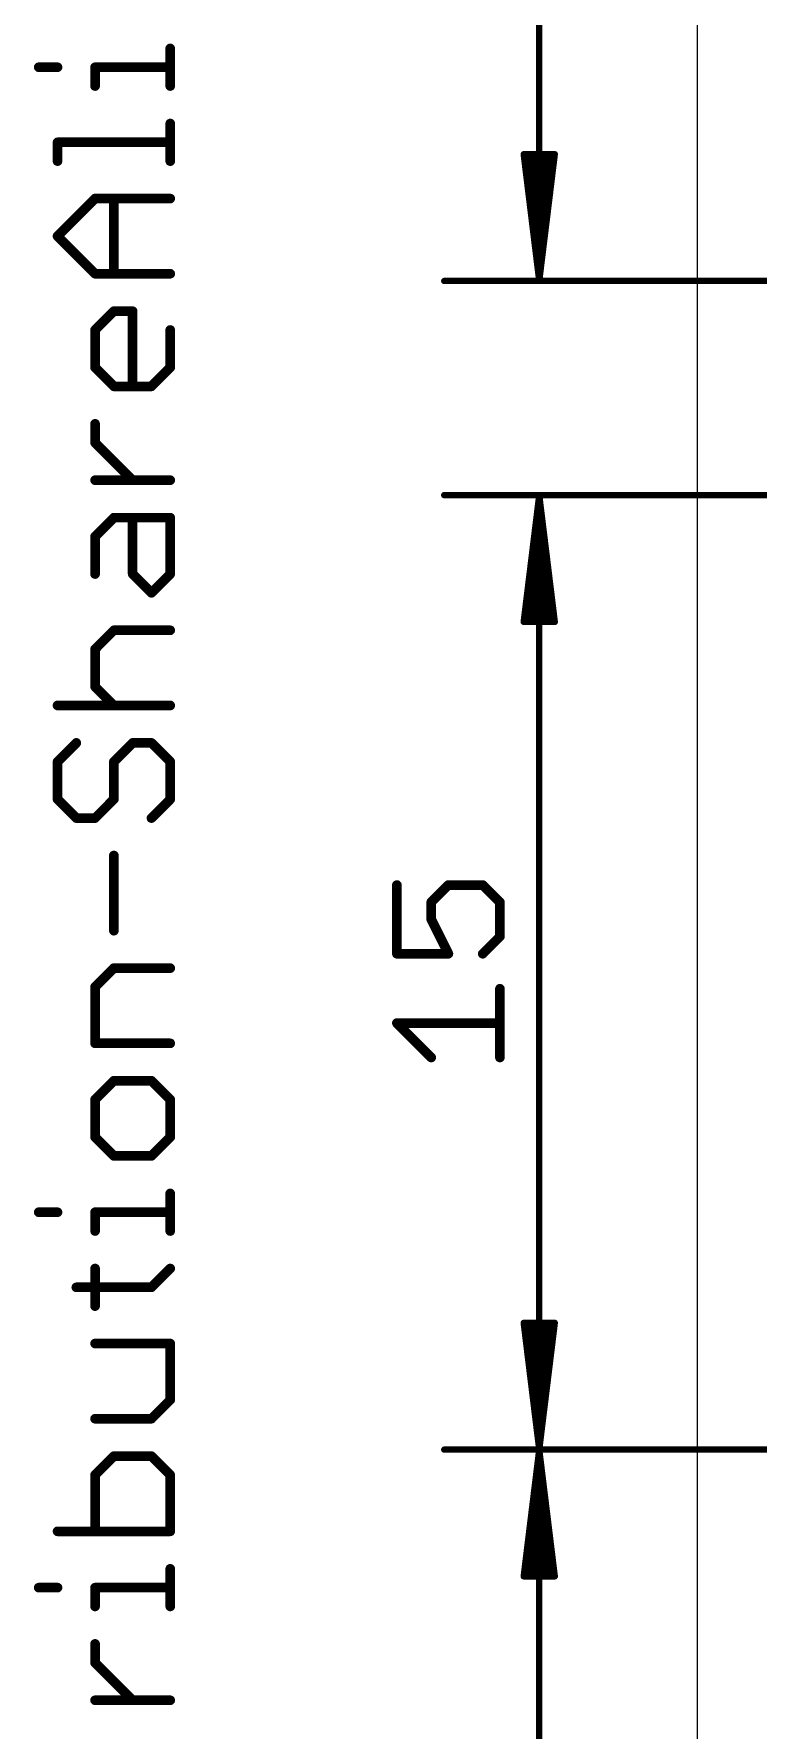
# Model space of a CAD drawing. Extents: x -10 to 70, y -21 to 116.
# Drawn here: x -10.48 to 0.96, y 20.26 to 47.03 of the extents above; entities that cross this region are included whole.
import ezdxf

# ---------------------------------------------------------------- set-up
doc = ezdxf.new("R2010")
doc.units = 0
doc.layers.add('20', color=7, linetype='CONTINUOUS')
doc.layers.add('47', color=253, linetype='CONTINUOUS')

msp = doc.modelspace()

# ---------------------------------------------------------------- linework, layer by layer
at = {"layer": '20'}
msp.add_line((0, 0), (0, 50), dxfattribs=at)
at = {"layer": '47'}
for points, const_width in [([(-2.5, 43.13), (-2.5, 55.33)], 0.1), ([(-8.3262, 46.2064), (-8.3262, 46.7996)], 0.1524), ([(-10.4023, 46.503), (-10.1057, 46.503)], 0.1524), ([(-9.5125, 46.2064), (-9.5125, 46.503)], 0.1524), ([(-9.5125, 46.503), (-8.3262, 46.503)], 0.1524), ([(-8.3262, 45.0215), (-8.3262, 45.6146)], 0.1524), ([(-10.1057, 45.0215), (-10.1057, 45.318)], 0.1524), ([(-10.1057, 45.318), (-8.3262, 45.318)], 0.1524), ([(-2.5, 43.13), (-2.7456, 45.13)], 0.1), ([(-2.7456, 45.13), (-2.2544, 45.13)], 0.1), ([(-2.5, 43.13), (-2.7, 45.13)], 0.1), ([(-2.5, 43.13), (-2.6, 45.13)], 0.1), ([(-2.2544, 45.13), (-2.5, 43.13)], 0.1), ([(-2.4, 45.13), (-2.5, 43.13)], 0.1), ([(-2.3, 45.13), (-2.5, 43.13)], 0.1), ([(-10.1057, 43.8371), (-9.5125, 44.4303)], 0.1524), ([(-9.5125, 44.4303), (-8.3262, 44.4303)], 0.1524), ([(-9.216, 43.244), (-9.216, 44.4303)], 0.1524), ([(-9.5125, 43.244), (-10.1057, 43.8371)], 0.1524), ([(-8.3262, 43.244), (-9.5125, 43.244)], 0.1524), ([(6.1995, 43.13), (-4, 43.13)], 0.1), ([(-9.5125, 42.3562), (-9.216, 42.6528)], 0.1524), ([(-9.216, 42.6528), (-8.9194, 42.6528)], 0.1524), ([(-8.9194, 42.6528), (-8.9194, 41.4665)], 0.1524), ([(-9.5125, 41.7631), (-9.5125, 42.3562)], 0.1524), ([(-8.3262, 42.3562), (-8.3262, 41.7631)], 0.1524), ([(-9.216, 41.4665), (-9.5125, 41.7631)], 0.1524), ([(-8.3262, 41.7631), (-8.6228, 41.4665)], 0.1524), ([(-8.6228, 41.4665), (-9.216, 41.4665)], 0.1524), ([(-9.5125, 40.5784), (-9.5125, 40.875)], 0.1524), ([(-8.9194, 39.9853), (-9.5125, 40.5784)], 0.1524), ([(-8.3262, 39.9853), (-9.5125, 39.9853)], 0.1524), ([(25.2615, 39.7495), (-4, 39.7495)], 0.1), ([(-2.5, 39.7495), (-2.7456, 37.7495)], 0.1), ([(-2.5, 39.7495), (-2.7, 37.7495)], 0.1), ([(-2.5, 39.7495), (-2.6, 37.7495)], 0.1), ([(-2.5, 39.7495), (-2.5, 24.685)], 0.1), ([(-2.2544, 37.7495), (-2.5, 39.7495)], 0.1), ([(-2.4, 37.7495), (-2.5, 39.7495)], 0.1), ([(-2.3, 37.7495), (-2.5, 39.7495)], 0.1), ([(-9.5125, 39.0975), (-9.216, 39.3941)], 0.1524), ([(-9.216, 39.3941), (-8.3262, 39.3941)], 0.1524), ([(-8.9194, 38.5044), (-8.9194, 39.3941)], 0.1524), ([(-8.3262, 39.3941), (-8.3262, 38.5044)], 0.1524), ([(-9.5125, 38.5044), (-9.5125, 39.0975)], 0.1524), ([(-8.6228, 38.2078), (-8.9194, 38.5044)], 0.1524), ([(-8.3262, 38.5044), (-8.6228, 38.2078)], 0.1524), ([(-2.7456, 37.7495), (-2.2544, 37.7495)], 0.1), ([(-9.5125, 37.32), (-9.216, 37.6166)], 0.1524), ([(-9.216, 37.6166), (-8.3262, 37.6166)], 0.1524), ([(-9.5125, 36.7269), (-9.5125, 37.32)], 0.1524), ([(-9.216, 36.4303), (-9.5125, 36.7269)], 0.1524), ([(-10.1057, 36.4303), (-8.3262, 36.4303)], 0.1524), ([(-9.8091, 35.8391), (-10.1057, 35.5426)], 0.1524), ([(-9.216, 35.5426), (-8.9194, 35.8391)], 0.1524), ([(-8.9194, 35.8391), (-8.6228, 35.8391)], 0.1524), ([(-8.6228, 35.8391), (-8.3262, 35.5426)], 0.1524), ([(-10.1057, 35.5426), (-10.1057, 34.9494)], 0.1524), ([(-9.216, 34.9494), (-9.216, 35.5426)], 0.1524), ([(-8.3262, 35.5426), (-8.3262, 34.9494)], 0.1524), ([(-10.1057, 34.9494), (-9.8091, 34.6528)], 0.1524), ([(-9.5125, 34.6528), (-9.216, 34.9494)], 0.1524), ([(-8.3262, 34.9494), (-8.6228, 34.6528)], 0.1524), ([(-9.8091, 34.6528), (-9.5125, 34.6528)], 0.1524), ([(-9.216, 32.8753), (-9.216, 34.0617)], 0.1524), ([(-4.7477, 33.5961), (-4.7477, 32.5114)], 0.1524), ([(-4.2054, 33.3249), (-3.9342, 33.5961)], 0.1524), ([(-3.9342, 33.5961), (-3.3919, 33.5961)], 0.1524), ([(-3.3919, 33.5961), (-3.1207, 33.3249)], 0.1524), ([(-4.2054, 33.0537), (-4.2054, 33.3249)], 0.1524), ([(-3.1207, 33.3249), (-3.1207, 32.7826)], 0.1524), ([(-3.9342, 32.5114), (-4.2054, 33.0537)], 0.1524), ([(-3.1207, 32.7826), (-3.3919, 32.5114)], 0.1524), ([(-4.7477, 32.5114), (-3.9342, 32.5114)], 0.1524), ([(-9.5125, 31.9876), (-9.216, 32.2842)], 0.1524), ([(-9.216, 32.2842), (-8.3262, 32.2842)], 0.1524), ([(-9.5125, 31.0978), (-9.5125, 31.9876)], 0.1524), ([(-3.1207, 30.8742), (-3.1207, 31.9589)], 0.1524), ([(-4.2054, 30.8742), (-4.7477, 31.4166)], 0.1524), ([(-4.7477, 31.4166), (-3.1207, 31.4166)], 0.1524), ([(-8.3262, 31.0978), (-9.5125, 31.0978)], 0.1524), ([(-9.216, 30.5067), (-9.5125, 30.2101)], 0.1524), ([(-8.6228, 30.5067), (-9.216, 30.5067)], 0.1524), ([(-8.3262, 30.2101), (-8.6228, 30.5067)], 0.1524), ([(-9.5125, 30.2101), (-9.5125, 29.6169)], 0.1524), ([(-8.3262, 29.6169), (-8.3262, 30.2101)], 0.1524), ([(-9.5125, 29.6169), (-9.216, 29.3203)], 0.1524), ([(-8.6228, 29.3203), (-8.3262, 29.6169)], 0.1524), ([(-9.216, 29.3203), (-8.6228, 29.3203)], 0.1524), ([(-8.3262, 28.1354), (-8.3262, 28.7285)], 0.1524), ([(-10.4023, 28.4319), (-10.1057, 28.4319)], 0.1524), ([(-9.5125, 28.1354), (-9.5125, 28.4319)], 0.1524), ([(-9.5125, 28.4319), (-8.3262, 28.4319)], 0.1524), ([(-9.5125, 26.9504), (-9.5125, 27.5435)], 0.1524), ([(-8.6228, 27.2469), (-8.3262, 27.5435)], 0.1524), ([(-9.8091, 27.2469), (-8.6228, 27.2469)], 0.1524), ([(-2.5, 24.685), (-2.7456, 26.685)], 0.1), ([(-2.7456, 26.685), (-2.2544, 26.685)], 0.1), ([(-2.5, 24.685), (-2.7, 26.685)], 0.1), ([(-2.5, 24.685), (-2.6, 26.685)], 0.1), ([(-2.2544, 26.685), (-2.5, 24.685)], 0.1), ([(-2.4, 26.685), (-2.5, 24.685)], 0.1), ([(-2.3, 26.685), (-2.5, 24.685)], 0.1), ([(-8.3262, 26.3592), (-9.5125, 26.3592)], 0.1524), ([(-8.3262, 25.4695), (-8.3262, 26.3592)], 0.1524), ([(-8.6228, 25.1729), (-8.3262, 25.4695)], 0.1524), ([(-9.5125, 25.1729), (-8.6228, 25.1729)], 0.1524), ([(-9.216, 24.5817), (-9.5125, 24.2852)], 0.1524), ([(-8.6228, 24.5817), (-9.216, 24.5817)], 0.1524), ([(-8.3262, 24.2852), (-8.6228, 24.5817)], 0.1524), ([(25.2495, 24.685), (-4, 24.685)], 0.1), ([(25.2495, 24.685), (-4, 24.685)], 0.1), ([(-2.5, 24.685), (-2.7456, 22.685)], 0.1), ([(-2.5, 24.685), (-2.7, 22.685)], 0.1), ([(-2.5, 24.685), (-2.6, 22.685)], 0.1), ([(-2.5, 24.685), (-2.5, 9.4495)], 0.1), ([(-2.2544, 22.685), (-2.5, 24.685)], 0.1), ([(-2.4, 22.685), (-2.5, 24.685)], 0.1), ([(-2.3, 22.685), (-2.5, 24.685)], 0.1), ([(-9.5125, 24.2852), (-9.5125, 23.3954)], 0.1524), ([(-8.3262, 23.3954), (-8.3262, 24.2852)], 0.1524), ([(-10.1057, 23.3954), (-8.3262, 23.3954)], 0.1524), ([(-8.3262, 22.2104), (-8.3262, 22.8036)], 0.1524), ([(-10.4023, 22.507), (-10.1057, 22.507)], 0.1524), ([(-9.5125, 22.2104), (-9.5125, 22.507)], 0.1524), ([(-9.5125, 22.507), (-8.3262, 22.507)], 0.1524), ([(-2.7456, 22.685), (-2.2544, 22.685)], 0.1), ([(-9.5125, 21.3223), (-9.5125, 21.6189)], 0.1524), ([(-8.9194, 20.7292), (-9.5125, 21.3223)], 0.1524), ([(-8.3262, 20.7292), (-9.5125, 20.7292)], 0.1524)]:
    msp.add_lwpolyline(points, dxfattribs=dict(at, const_width=const_width))
for points, const_width in [([(-8.2881, 46.7996, 1), (-8.3643, 46.7996)], 0.0762), ([(-10.4023, 46.5411, 1), (-10.4023, 46.4649)], 0.0762), ([(-10.1057, 46.4649, 1), (-10.1057, 46.5411)], 0.0762), ([(-9.4744, 46.503, 1), (-9.5506, 46.503)], 0.0762), ([(-9.5125, 46.5411, 1), (-9.5125, 46.4649)], 0.0762), ([(-8.3262, 46.4649, 1), (-8.3262, 46.5411)], 0.0762), ([(-9.5506, 46.2064, 1), (-9.4744, 46.2064)], 0.0762), ([(-8.3643, 46.2064, 1), (-8.2881, 46.2064)], 0.0762), ([(-8.2881, 45.6146, 1), (-8.3643, 45.6146)], 0.0762), ([(-10.0676, 45.318, 1), (-10.1438, 45.318)], 0.0762), ([(-10.1057, 45.3561, 1), (-10.1057, 45.2799)], 0.0762), ([(-8.3262, 45.2799, 1), (-8.3262, 45.3561)], 0.0762), ([(-10.1438, 45.0215, 1), (-10.0676, 45.0215)], 0.0762), ([(-8.3643, 45.0215, 1), (-8.2881, 45.0215)], 0.0762), ([(-2.7208, 45.133, 1), (-2.7704, 45.127)], 0.05), ([(-2.7456, 45.155, 1), (-2.7456, 45.105)], 0.05), ([(-2.6751, 45.1325, 1), (-2.7249, 45.1275)], 0.05), ([(-2.575, 45.1312, 1), (-2.625, 45.1288)], 0.05), ([(-2.375, 45.1288, 1), (-2.425, 45.1312)], 0.05), ([(-2.2751, 45.1275, 1), (-2.3249, 45.1325)], 0.05), ([(-2.2296, 45.127, 1), (-2.2792, 45.133)], 0.05), ([(-2.2544, 45.105, 1), (-2.2544, 45.155)], 0.05), ([(-9.5125, 44.4684, 1), (-9.5125, 44.3922)], 0.0762), ([(-9.4856, 44.4034, 1), (-9.5395, 44.4573)], 0.0762), ([(-9.1779, 44.4303, 1), (-9.2541, 44.4303)], 0.0762), ([(-8.3262, 44.3922, 1), (-8.3262, 44.4684)], 0.0762), ([(-10.0788, 43.8641, 1), (-10.1327, 43.8102)], 0.0762), ([(-10.1327, 43.8641, 1), (-10.0788, 43.8102)], 0.0762), ([(-9.5125, 43.2821, 1), (-9.5125, 43.2059)], 0.0762), ([(-9.5395, 43.217, 1), (-9.4856, 43.2709)], 0.0762), ([(-9.2541, 43.244, 1), (-9.1779, 43.244)], 0.0762), ([(-8.3262, 43.2059, 1), (-8.3262, 43.2821)], 0.0762), ([(-4, 43.155, 1), (-4, 43.105)], 0.05), ([(-2.5248, 43.133, 1), (-2.4752, 43.127)], 0.05), ([(-2.5249, 43.1325, 1), (-2.4751, 43.1275)], 0.05), ([(-2.525, 43.1288, 1), (-2.475, 43.1312)], 0.05), ([(-2.525, 43.1312, 1), (-2.475, 43.1288)], 0.05), ([(-2.525, 43.13, 1), (-2.475, 43.13)], 0.05), ([(-2.5249, 43.1275, 1), (-2.4751, 43.1325)], 0.05), ([(-2.5248, 43.127, 1), (-2.4752, 43.133)], 0.05), ([(-9.216, 42.6909, 1), (-9.216, 42.6147)], 0.0762), ([(-9.189, 42.6259, 1), (-9.2429, 42.6798)], 0.0762), ([(-8.8813, 42.6528, 1), (-8.9575, 42.6528)], 0.0762), ([(-8.9194, 42.6147, 1), (-8.9194, 42.6909)], 0.0762), ([(-9.5395, 42.3832, 1), (-9.4856, 42.3293)], 0.0762), ([(-9.4744, 42.3562, 1), (-9.5506, 42.3562)], 0.0762), ([(-8.2881, 42.3562, 1), (-8.3643, 42.3562)], 0.0762), ([(-9.4856, 41.79, 1), (-9.5395, 41.7361)], 0.0762), ([(-9.5506, 41.7631, 1), (-9.4744, 41.7631)], 0.0762), ([(-8.3643, 41.7631, 1), (-8.2881, 41.7631)], 0.0762), ([(-8.2993, 41.7361, 1), (-8.3531, 41.79)], 0.0762), ([(-9.216, 41.5046, 1), (-9.216, 41.4284)], 0.0762), ([(-9.2429, 41.4395, 1), (-9.189, 41.4934)], 0.0762), ([(-8.9575, 41.4665, 1), (-8.8813, 41.4665)], 0.0762), ([(-8.6497, 41.4934, 1), (-8.5958, 41.4395)], 0.0762), ([(-8.6228, 41.4284, 1), (-8.6228, 41.5046)], 0.0762), ([(-9.4744, 40.875, 1), (-9.5506, 40.875)], 0.0762), ([(-9.4856, 40.6054, 1), (-9.5395, 40.5515)], 0.0762), ([(-9.5506, 40.5784, 1), (-9.4744, 40.5784)], 0.0762), ([(-9.5125, 40.0234, 1), (-9.5125, 39.9472)], 0.0762), ([(-8.9463, 39.9583, 1), (-8.8924, 40.0122)], 0.0762), ([(-8.3262, 39.9472, 1), (-8.3262, 40.0234)], 0.0762), ([(-4, 39.7745, 1), (-4, 39.7245)], 0.05), ([(-2.475, 39.7495, 1), (-2.525, 39.7495)], 0.05), ([(-2.4752, 39.7525, 1), (-2.5248, 39.7465)], 0.05), ([(-2.475, 39.7483, 1), (-2.525, 39.7507)], 0.05), ([(-2.475, 39.7507, 1), (-2.525, 39.7483)], 0.05), ([(-2.4751, 39.752, 1), (-2.5249, 39.747)], 0.05), ([(-2.4751, 39.747, 1), (-2.5249, 39.752)], 0.05), ([(-2.4752, 39.7465, 1), (-2.5248, 39.7525)], 0.05), ([(-9.216, 39.4322, 1), (-9.216, 39.356)], 0.0762), ([(-9.189, 39.3672, 1), (-9.2429, 39.4211)], 0.0762), ([(-8.8813, 39.3941, 1), (-8.9575, 39.3941)], 0.0762), ([(-8.2881, 39.3941, 1), (-8.3643, 39.3941)], 0.0762), ([(-8.3262, 39.356, 1), (-8.3262, 39.4322)], 0.0762), ([(-9.5395, 39.1245, 1), (-9.4856, 39.0706)], 0.0762), ([(-9.4744, 39.0975, 1), (-9.5506, 39.0975)], 0.0762), ([(-8.8924, 38.5313, 1), (-8.9463, 38.4774)], 0.0762), ([(-8.2993, 38.4774, 1), (-8.3531, 38.5313)], 0.0762), ([(-9.5506, 38.5044, 1), (-9.4744, 38.5044)], 0.0762), ([(-8.9575, 38.5044, 1), (-8.8813, 38.5044)], 0.0762), ([(-8.3643, 38.5044, 1), (-8.2881, 38.5044)], 0.0762), ([(-8.6497, 38.2347, 1), (-8.5958, 38.1808)], 0.0762), ([(-8.6497, 38.1808, 1), (-8.5958, 38.2347)], 0.0762), ([(-2.7456, 37.7745, 1), (-2.7456, 37.7245)], 0.05), ([(-2.7704, 37.7525, 1), (-2.7208, 37.7465)], 0.05), ([(-2.7249, 37.752, 1), (-2.6751, 37.747)], 0.05), ([(-2.625, 37.7507, 1), (-2.575, 37.7483)], 0.05), ([(-2.425, 37.7483, 1), (-2.375, 37.7507)], 0.05), ([(-2.3249, 37.747, 1), (-2.2751, 37.752)], 0.05), ([(-2.2792, 37.7465, 1), (-2.2296, 37.7525)], 0.05), ([(-2.2544, 37.7245, 1), (-2.2544, 37.7745)], 0.05), ([(-9.216, 37.6547, 1), (-9.216, 37.5785)], 0.0762), ([(-9.189, 37.5897, 1), (-9.2429, 37.6436)], 0.0762), ([(-8.3262, 37.5785, 1), (-8.3262, 37.6547)], 0.0762), ([(-9.5395, 37.347, 1), (-9.4856, 37.2931)], 0.0762), ([(-9.4744, 37.32, 1), (-9.5506, 37.32)], 0.0762), ([(-9.4856, 36.7538, 1), (-9.5395, 36.6999)], 0.0762), ([(-9.5506, 36.7269, 1), (-9.4744, 36.7269)], 0.0762), ([(-10.1057, 36.4684, 1), (-10.1057, 36.3922)], 0.0762), ([(-9.2429, 36.4033, 1), (-9.189, 36.4572)], 0.0762), ([(-8.3262, 36.3922, 1), (-8.3262, 36.4684)], 0.0762), ([(-9.7822, 35.8122, 1), (-9.8361, 35.8661)], 0.0762), ([(-8.9194, 35.8772, 1), (-8.9194, 35.801)], 0.0762), ([(-8.8924, 35.8122, 1), (-8.9463, 35.8661)], 0.0762), ([(-8.5958, 35.8661, 1), (-8.6497, 35.8122)], 0.0762), ([(-8.6228, 35.801, 1), (-8.6228, 35.8772)], 0.0762), ([(-10.1327, 35.5695, 1), (-10.0788, 35.5156)], 0.0762), ([(-10.0676, 35.5426, 1), (-10.1438, 35.5426)], 0.0762), ([(-9.1779, 35.5426, 1), (-9.2541, 35.5426)], 0.0762), ([(-9.2429, 35.5695, 1), (-9.189, 35.5156)], 0.0762), ([(-8.2881, 35.5426, 1), (-8.3643, 35.5426)], 0.0762), ([(-8.3531, 35.5156, 1), (-8.2993, 35.5695)], 0.0762), ([(-10.0788, 34.9763, 1), (-10.1327, 34.9224)], 0.0762), ([(-10.1438, 34.9494, 1), (-10.0676, 34.9494)], 0.0762), ([(-9.2541, 34.9494, 1), (-9.1779, 34.9494)], 0.0762), ([(-9.189, 34.9224, 1), (-9.2429, 34.9763)], 0.0762), ([(-8.3643, 34.9494, 1), (-8.2881, 34.9494)], 0.0762), ([(-8.2993, 34.9224, 1), (-8.3531, 34.9763)], 0.0762), ([(-9.8091, 34.6909, 1), (-9.8091, 34.6147)], 0.0762), ([(-9.8361, 34.6259, 1), (-9.7822, 34.6797)], 0.0762), ([(-9.5395, 34.6797, 1), (-9.4856, 34.6259)], 0.0762), ([(-9.5125, 34.6147, 1), (-9.5125, 34.6909)], 0.0762), ([(-8.6497, 34.6797, 1), (-8.5958, 34.6259)], 0.0762), ([(-9.1779, 34.0617, 1), (-9.2541, 34.0617)], 0.0762), ([(-4.7096, 33.5961, 1), (-4.7858, 33.5961)], 0.0762), ([(-3.9342, 33.6342, 1), (-3.9342, 33.558)], 0.0762), ([(-3.9073, 33.5691, 1), (-3.9611, 33.623)], 0.0762), ([(-3.3649, 33.623, 1), (-3.4188, 33.5691)], 0.0762), ([(-3.3919, 33.558, 1), (-3.3919, 33.6342)], 0.0762), ([(-4.1673, 33.3249, 1), (-4.2435, 33.3249)], 0.0762), ([(-4.2323, 33.3518, 1), (-4.1784, 33.2979)], 0.0762), ([(-3.0826, 33.3249, 1), (-3.1588, 33.3249)], 0.0762), ([(-3.1476, 33.2979, 1), (-3.0938, 33.3518)], 0.0762), ([(-4.2435, 33.0537, 1), (-4.1673, 33.0537)], 0.0762), ([(-4.1713, 33.0708, 1), (-4.2394, 33.0367)], 0.0762), ([(-9.2541, 32.8753, 1), (-9.1779, 32.8753)], 0.0762), ([(-3.1588, 32.7826, 1), (-3.0826, 32.7826)], 0.0762), ([(-3.0938, 32.7556, 1), (-3.1476, 32.8095)], 0.0762), ([(-4.7477, 32.5495, 1), (-4.7477, 32.4733)], 0.0762), ([(-4.7858, 32.5114, 1), (-4.7096, 32.5114)], 0.0762), ([(-3.9683, 32.4944, 1), (-3.9001, 32.5284)], 0.0762), ([(-3.9342, 32.4733, 1), (-3.9342, 32.5495)], 0.0762), ([(-3.4188, 32.5383, 1), (-3.3649, 32.4845)], 0.0762), ([(-9.216, 32.3223, 1), (-9.216, 32.2461)], 0.0762), ([(-9.189, 32.2572, 1), (-9.2429, 32.3111)], 0.0762), ([(-8.3262, 32.2461, 1), (-8.3262, 32.3223)], 0.0762), ([(-9.5395, 32.0145, 1), (-9.4856, 31.9606)], 0.0762), ([(-9.4744, 31.9876, 1), (-9.5506, 31.9876)], 0.0762), ([(-3.0826, 31.9589, 1), (-3.1588, 31.9589)], 0.0762), ([(-4.7207, 31.4435, 1), (-4.7746, 31.3896)], 0.0762), ([(-4.7477, 31.4547, 1), (-4.7477, 31.3785)], 0.0762), ([(-3.1207, 31.3785, 1), (-3.1207, 31.4547)], 0.0762), ([(-9.5125, 31.1359, 1), (-9.5125, 31.0597)], 0.0762), ([(-9.5506, 31.0978, 1), (-9.4744, 31.0978)], 0.0762), ([(-8.3262, 31.0597, 1), (-8.3262, 31.1359)], 0.0762), ([(-4.2323, 30.8473, 1), (-4.1784, 30.9012)], 0.0762), ([(-3.1588, 30.8742, 1), (-3.0826, 30.8742)], 0.0762), ([(-9.216, 30.5448, 1), (-9.216, 30.4686)], 0.0762), ([(-9.189, 30.4797, 1), (-9.2429, 30.5336)], 0.0762), ([(-8.5958, 30.5336, 1), (-8.6497, 30.4797)], 0.0762), ([(-8.6228, 30.4686, 1), (-8.6228, 30.5448)], 0.0762), ([(-9.4744, 30.2101, 1), (-9.5506, 30.2101)], 0.0762), ([(-9.5395, 30.237, 1), (-9.4856, 30.1832)], 0.0762), ([(-8.2881, 30.2101, 1), (-8.3643, 30.2101)], 0.0762), ([(-8.3531, 30.1832, 1), (-8.2993, 30.237)], 0.0762), ([(-9.4856, 29.6439, 1), (-9.5395, 29.59)], 0.0762), ([(-9.5506, 29.6169, 1), (-9.4744, 29.6169)], 0.0762), ([(-8.3643, 29.6169, 1), (-8.2881, 29.6169)], 0.0762), ([(-8.2993, 29.59, 1), (-8.3531, 29.6439)], 0.0762), ([(-9.216, 29.3584, 1), (-9.216, 29.2822)], 0.0762), ([(-9.2429, 29.2934, 1), (-9.189, 29.3473)], 0.0762), ([(-8.6497, 29.3473, 1), (-8.5958, 29.2934)], 0.0762), ([(-8.6228, 29.2822, 1), (-8.6228, 29.3584)], 0.0762), ([(-8.2881, 28.7285, 1), (-8.3643, 28.7285)], 0.0762), ([(-10.4023, 28.47, 1), (-10.4023, 28.3938)], 0.0762), ([(-10.1057, 28.3938, 1), (-10.1057, 28.47)], 0.0762), ([(-9.4744, 28.4319, 1), (-9.5506, 28.4319)], 0.0762), ([(-9.5125, 28.47, 1), (-9.5125, 28.3938)], 0.0762), ([(-8.3262, 28.3938, 1), (-8.3262, 28.47)], 0.0762), ([(-9.5506, 28.1354, 1), (-9.4744, 28.1354)], 0.0762), ([(-8.3643, 28.1354, 1), (-8.2881, 28.1354)], 0.0762), ([(-9.4744, 27.5435, 1), (-9.5506, 27.5435)], 0.0762), ([(-8.2993, 27.5166, 1), (-8.3531, 27.5705)], 0.0762), ([(-9.8091, 27.285, 1), (-9.8091, 27.2088)], 0.0762), ([(-8.6497, 27.2739, 1), (-8.5958, 27.22)], 0.0762), ([(-8.6228, 27.2088, 1), (-8.6228, 27.285)], 0.0762), ([(-9.5506, 26.9504, 1), (-9.4744, 26.9504)], 0.0762), ([(-2.7208, 26.688, 1), (-2.7704, 26.682)], 0.05), ([(-2.7456, 26.71, 1), (-2.7456, 26.66)], 0.05), ([(-2.6751, 26.6875, 1), (-2.7249, 26.6825)], 0.05), ([(-2.575, 26.6862, 1), (-2.625, 26.6838)], 0.05), ([(-2.375, 26.6838, 1), (-2.425, 26.6862)], 0.05), ([(-2.2751, 26.6825, 1), (-2.3249, 26.6875)], 0.05), ([(-2.2296, 26.682, 1), (-2.2792, 26.688)], 0.05), ([(-2.2544, 26.66, 1), (-2.2544, 26.71)], 0.05), ([(-9.5125, 26.3973, 1), (-9.5125, 26.3211)], 0.0762), ([(-8.2881, 26.3592, 1), (-8.3643, 26.3592)], 0.0762), ([(-8.3262, 26.3211, 1), (-8.3262, 26.3973)], 0.0762), ([(-8.3643, 25.4695, 1), (-8.2881, 25.4695)], 0.0762), ([(-8.2993, 25.4425, 1), (-8.3531, 25.4964)], 0.0762), ([(-9.5125, 25.211, 1), (-9.5125, 25.1348)], 0.0762), ([(-8.6497, 25.1998, 1), (-8.5958, 25.1459)], 0.0762), ([(-8.6228, 25.1348, 1), (-8.6228, 25.211)], 0.0762), ([(-9.216, 24.6198, 1), (-9.216, 24.5436)], 0.0762), ([(-9.189, 24.5548, 1), (-9.2429, 24.6087)], 0.0762), ([(-8.5958, 24.6087, 1), (-8.6497, 24.5548)], 0.0762), ([(-8.6228, 24.5436, 1), (-8.6228, 24.6198)], 0.0762), ([(-4, 24.71, 1), (-4, 24.66)], 0.05), ([(-4, 24.71, 1), (-4, 24.66)], 0.05), ([(-2.475, 24.685, 1), (-2.525, 24.685)], 0.05), ([(-2.4752, 24.688, 1), (-2.5248, 24.682)], 0.05), ([(-2.475, 24.6838, 1), (-2.525, 24.6862)], 0.05), ([(-2.475, 24.6862, 1), (-2.525, 24.6838)], 0.05), ([(-2.4751, 24.6875, 1), (-2.5249, 24.6825)], 0.05), ([(-2.5248, 24.688, 1), (-2.4752, 24.682)], 0.05), ([(-2.5249, 24.6875, 1), (-2.4751, 24.6825)], 0.05), ([(-2.525, 24.6838, 1), (-2.475, 24.6862)], 0.05), ([(-2.525, 24.6862, 1), (-2.475, 24.6838)], 0.05), ([(-2.525, 24.685, 1), (-2.475, 24.685)], 0.05), ([(-2.4751, 24.6825, 1), (-2.5249, 24.6875)], 0.05), ([(-2.5249, 24.6825, 1), (-2.4751, 24.6875)], 0.05), ([(-2.4752, 24.682, 1), (-2.5248, 24.688)], 0.05), ([(-2.5248, 24.682, 1), (-2.4752, 24.688)], 0.05), ([(-9.4744, 24.2852, 1), (-9.5506, 24.2852)], 0.0762), ([(-8.2881, 24.2852, 1), (-8.3643, 24.2852)], 0.0762), ([(-9.5395, 24.3121, 1), (-9.4856, 24.2582)], 0.0762), ([(-8.3531, 24.2582, 1), (-8.2993, 24.3121)], 0.0762), ([(-10.1057, 23.4335, 1), (-10.1057, 23.3573)], 0.0762), ([(-9.5506, 23.3954, 1), (-9.4744, 23.3954)], 0.0762), ([(-8.3643, 23.3954, 1), (-8.2881, 23.3954)], 0.0762), ([(-8.3262, 23.3573, 1), (-8.3262, 23.4335)], 0.0762), ([(-8.2881, 22.8036, 1), (-8.3643, 22.8036)], 0.0762), ([(-10.4023, 22.5451, 1), (-10.4023, 22.4689)], 0.0762), ([(-10.1057, 22.4689, 1), (-10.1057, 22.5451)], 0.0762), ([(-9.4744, 22.507, 1), (-9.5506, 22.507)], 0.0762), ([(-9.5125, 22.5451, 1), (-9.5125, 22.4689)], 0.0762), ([(-8.3262, 22.4689, 1), (-8.3262, 22.5451)], 0.0762), ([(-2.7456, 22.71, 1), (-2.7456, 22.66)], 0.05), ([(-2.7704, 22.688, 1), (-2.7208, 22.682)], 0.05), ([(-2.7249, 22.6875, 1), (-2.6751, 22.6825)], 0.05), ([(-2.625, 22.6862, 1), (-2.575, 22.6838)], 0.05), ([(-2.425, 22.6838, 1), (-2.375, 22.6862)], 0.05), ([(-2.3249, 22.6825, 1), (-2.2751, 22.6875)], 0.05), ([(-2.2792, 22.682, 1), (-2.2296, 22.688)], 0.05), ([(-2.2544, 22.66, 1), (-2.2544, 22.71)], 0.05), ([(-9.5506, 22.2104, 1), (-9.4744, 22.2104)], 0.0762), ([(-8.3643, 22.2104, 1), (-8.2881, 22.2104)], 0.0762), ([(-9.4744, 21.6189, 1), (-9.5506, 21.6189)], 0.0762), ([(-9.4856, 21.3493, 1), (-9.5395, 21.2954)], 0.0762), ([(-9.5506, 21.3223, 1), (-9.4744, 21.3223)], 0.0762), ([(-9.5125, 20.7673, 1), (-9.5125, 20.6911)], 0.0762), ([(-8.9463, 20.7022, 1), (-8.8924, 20.7561)], 0.0762), ([(-8.3262, 20.6911, 1), (-8.3262, 20.7673)], 0.0762)]:
    msp.add_lwpolyline(points, format="xyb", dxfattribs=dict(at, const_width=const_width))

doc.saveas('drawing.dxf')
